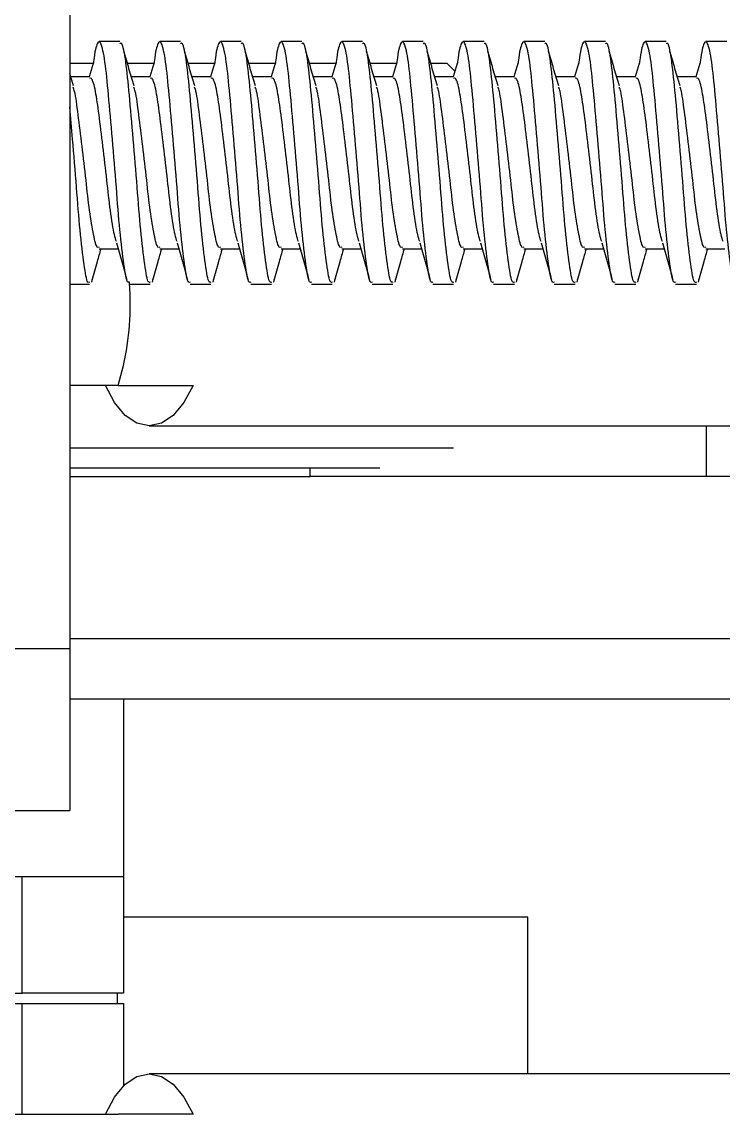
# Model space of a CAD drawing. Header units: millimetres. Extents: x -2889 to 8174, y 2447 to 8478.
# Drawn here: x 1619.6 to 1623.07, y 3375.87 to 3381.26 of the extents above; entities that cross this region are included whole.
import ezdxf

# ---------------------------------------------------------------- set-up
doc = ezdxf.new("R2010")
doc.units = ezdxf.units.MM

msp = doc.modelspace()

# ---------------------------------------------------------------- linework, layer by layer
at = {"color": 7, "linetype": 'Continuous', "lineweight": 25}
for p, q in [((1619.8347, 3381.7655), (1619.8347, 3378.1655)), ((1620.0831, 3381.1655), (1619.98, 3381.1655)), ((1620.3831, 3381.1655), (1620.28, 3381.1655)), ((1620.6831, 3381.1655), (1620.58, 3381.1655)), ((1620.9831, 3381.1655), (1620.88, 3381.1655)), ((1621.2831, 3381.1655), (1621.18, 3381.1655)), ((1621.5831, 3381.1655), (1621.48, 3381.1655)), ((1621.8831, 3381.1655), (1621.78, 3381.1655)), ((1622.1831, 3381.1655), (1622.08, 3381.1655)), ((1622.4831, 3381.1655), (1622.38, 3381.1655)), ((1622.7831, 3381.1655), (1622.68, 3381.1655)), ((1623.0831, 3381.1655), (1622.98, 3381.1655)), ((1619.8347, 3381.0575), (1619.9515, 3381.0575)), ((1619.951, 3381.056), (1619.9304, 3380.9905)), ((1620.1198, 3381.0575), (1620.2515, 3381.0575)), ((1620.251, 3381.056), (1620.2304, 3380.9905)), ((1620.4198, 3381.0575), (1620.5515, 3381.0575)), ((1620.551, 3381.056), (1620.5304, 3380.9905)), ((1620.7198, 3381.0575), (1620.8515, 3381.0575)), ((1620.851, 3381.056), (1620.8304, 3380.9905)), ((1621.0198, 3381.0575), (1621.1515, 3381.0575)), ((1621.151, 3381.056), (1621.1304, 3380.9905)), ((1621.3198, 3381.0575), (1621.4515, 3381.0575)), ((1621.451, 3381.056), (1621.4304, 3380.9905)), ((1621.6198, 3381.0575), (1621.6999, 3381.0575)), ((1621.6999, 3381.0575), (1621.7391, 3381.0182)), ((1621.751, 3381.056), (1621.7304, 3380.9905)), ((1622.051, 3381.056), (1622.0304, 3380.9905)), ((1622.351, 3381.056), (1622.3304, 3380.9905)), ((1622.651, 3381.056), (1622.6304, 3380.9905)), ((1622.951, 3381.056), (1622.9304, 3380.9905)), ((1619.8525, 3380.9458), (1619.8347, 3381.0064)), ((1619.9331, 3380.9905), (1619.8394, 3380.9905)), ((1620.2331, 3380.9905), (1620.1394, 3380.9905)), ((1620.5331, 3380.9905), (1620.4394, 3380.9905)), ((1620.8331, 3380.9905), (1620.7394, 3380.9905)), ((1621.1331, 3380.9905), (1621.0394, 3380.9905)), ((1621.4331, 3380.9905), (1621.3394, 3380.9905)), ((1621.7331, 3380.9905), (1621.6394, 3380.9905)), ((1622.0331, 3380.9905), (1621.9394, 3380.9905)), ((1622.3331, 3380.9905), (1622.2394, 3380.9905)), ((1622.6331, 3380.9905), (1622.5394, 3380.9905)), ((1622.9331, 3380.9905), (1622.8394, 3380.9905)), ((1619.98, 3380.1405), (1620.0742, 3380.1405)), ((1620.28, 3380.1405), (1620.3742, 3380.1405)), ((1620.58, 3380.1405), (1620.6742, 3380.1405)), ((1620.88, 3380.1405), (1620.9742, 3380.1405)), ((1621.18, 3380.1405), (1621.2742, 3380.1405)), ((1621.48, 3380.1405), (1621.5742, 3380.1405)), ((1621.78, 3380.1405), (1621.8742, 3380.1405)), ((1622.08, 3380.1405), (1622.1742, 3380.1405)), ((1622.38, 3380.1405), (1622.4742, 3380.1405)), ((1622.68, 3380.1405), (1622.7742, 3380.1405)), ((1622.98, 3380.1405), (1623.0742, 3380.1405)), ((1619.8347, 3379.9655), (1619.9331, 3379.9655)), ((1619.946, 3379.9942), (1619.9422, 3379.9767)), ((1620.13, 3379.9655), (1620.2331, 3379.9655)), ((1620.246, 3379.9942), (1620.2422, 3379.9767)), ((1620.43, 3379.9655), (1620.5331, 3379.9655)), ((1620.546, 3379.9942), (1620.5422, 3379.9767)), ((1620.73, 3379.9655), (1620.8331, 3379.9655)), ((1620.846, 3379.9942), (1620.8422, 3379.9767)), ((1621.03, 3379.9655), (1621.1331, 3379.9655)), ((1621.146, 3379.9942), (1621.1422, 3379.9767)), ((1621.33, 3379.9655), (1621.4331, 3379.9655)), ((1621.446, 3379.9942), (1621.4422, 3379.9767)), ((1621.63, 3379.9655), (1621.7331, 3379.9655)), ((1621.746, 3379.9942), (1621.7422, 3379.9767)), ((1621.93, 3379.9655), (1622.0331, 3379.9655)), ((1622.046, 3379.9942), (1622.0422, 3379.9767)), ((1622.23, 3379.9655), (1622.3331, 3379.9655)), ((1622.346, 3379.9942), (1622.3422, 3379.9767)), ((1622.53, 3379.9655), (1622.6331, 3379.9655)), ((1622.646, 3379.9942), (1622.6422, 3379.9767)), ((1622.83, 3379.9655), (1622.9331, 3379.9655)), ((1622.946, 3379.9942), (1622.9422, 3379.9767)), ((1620.0735, 3379.4655), (1619.8347, 3379.4655)), ((1620.0735, 3379.4655), (1620.4442, 3379.4655)), ((1620.2276, 3379.2655), (1625.6739, 3379.2655)), ((1619.8347, 3379.1575), (1621.7324, 3379.1575)), ((1621.3674, 3379.0575), (1619.8347, 3379.0575)), ((1619.8347, 3379.0155), (1621.0239, 3379.0155)), ((1622.9834, 3379.0155), (1621.0239, 3379.0155)), ((1623.4733, 3379.0155), (1622.9834, 3379.0155)), ((1619.8347, 3378.2155), (1624.3239, 3378.2155)), ((1619.5347, 3378.1655), (1619.8347, 3378.1655)), ((1619.8347, 3378.1655), (1619.8347, 3377.3655)), ((1624.7239, 3377.9155), (1619.8347, 3377.9155)), ((1620.0999, 3377.9155), (1620.0999, 3377.038)), ((1619.5347, 3377.3655), (1619.8347, 3377.3655)), ((1620.0999, 3377.038), (1619.4385, 3377.038)), ((1619.5999, 3376.463), (1619.5999, 3377.038)), ((1620.0999, 3377.038), (1620.0999, 3376.463)), ((1622.0999, 3376.838), (1620.0999, 3376.838)), ((1622.0999, 3376.0655), (1622.0999, 3376.838)), ((1619.4385, 3376.463), (1619.5999, 3376.463)), ((1620.0999, 3376.463), (1619.5999, 3376.463)), ((1620.0699, 3376.463), (1620.0699, 3376.413)), ((1619.4385, 3376.413), (1619.5999, 3376.413)), ((1619.5999, 3376.413), (1620.0999, 3376.413)), ((1620.0999, 3376.413), (1620.0999, 3376.0045)), ((1643.0602, 3376.0655), (1620.2276, 3376.0655)), ((1619.4385, 3375.8655), (1620.0735, 3375.8655)), ((1620.4442, 3375.8655), (1620.0735, 3375.8655))]:
    msp.add_line(p, q, dxfattribs=at)
at = {"color": 8, "linetype": 'Continuous', "lineweight": 25}
for p, q in [((1622.9834, 3379.0155), (1622.9834, 3379.2655)), ((1621.0239, 3379.0155), (1621.0239, 3379.0575)), ((1619.5999, 3375.8655), (1619.5999, 3376.413))]:
    msp.add_line(p, q, dxfattribs=at)
at = {"color": 7, "linetype": 'Continuous', "lineweight": 25, "flags": 128}
for points in [[(1620.4442, 3379.4655), (1620.399, 3379.381), (1620.3462, 3379.3178), (1620.2882, 3379.2787), (1620.2276, 3379.2655), (1620.1669, 3379.2787), (1620.1089, 3379.3178), (1620.0561, 3379.381), (1620.0109, 3379.4655)], [(1620.0109, 3375.8655), (1620.0561, 3375.95), (1620.1089, 3376.0132), (1620.1669, 3376.0523), (1620.2276, 3376.0655), (1620.2882, 3376.0523), (1620.3462, 3376.0132), (1620.399, 3375.95), (1620.4442, 3375.8655)]]:
    msp.add_lwpolyline(points, dxfattribs=at)
at = {"color": 7, "linetype": 'Continuous', "lineweight": 25}
for start, end in [(0, 4.8696), (342.7647, 0)]:
    msp.add_arc((1618.7841, 3379.8655), 1.35, start, end, dxfattribs=at)
for points, knots in [([(1620.13, 3379.9769), (1620.1269, 3379.9747), (1620.1177, 3379.9682), (1620.1027, 3380.0565), (1620.0822, 3380.2221), (1620.0653, 3380.4454), (1620.0457, 3380.6853), (1620.0262, 3380.9072), (1620.0093, 3381.077), (1619.9888, 3381.1706), (1619.9707, 3381.1644), (1619.9584, 3381.117), (1619.9514, 3381.0573), (1619.951, 3381.0531)], [0, 0, 0, 0, 0.052131, 0.155898, 0.262412, 0.364681, 0.470264, 0.575846, 0.678115, 0.784629, 0.888397, 0.992165, 1, 1, 1, 1]), ([(1620.2331, 3379.9769), (1620.23, 3379.9747), (1620.2208, 3379.9682), (1620.2058, 3380.0565), (1620.1853, 3380.2221), (1620.1684, 3380.4455), (1620.1489, 3380.6851), (1620.1293, 3380.9079), (1620.1124, 3381.0744), (1620.0952, 3381.163), (1620.0861, 3381.1563), (1620.0831, 3381.1541)], [0, 0, 0, 0, 0.062337, 0.186422, 0.31379, 0.436082, 0.562337, 0.688592, 0.810884, 0.938252, 1, 1, 1, 1]), ([(1620.43, 3379.9769), (1620.4269, 3379.9747), (1620.4177, 3379.9682), (1620.4027, 3380.0565), (1620.3822, 3380.2221), (1620.3653, 3380.4454), (1620.3457, 3380.6853), (1620.3262, 3380.9072), (1620.3093, 3381.077), (1620.2888, 3381.1706), (1620.2707, 3381.1644), (1620.2584, 3381.117), (1620.2514, 3381.0573), (1620.251, 3381.0531)], [0, 0, 0, 0, 0.052131, 0.155898, 0.262412, 0.364681, 0.470264, 0.575846, 0.678115, 0.784629, 0.888397, 0.992165, 1, 1, 1, 1]), ([(1620.5331, 3379.9769), (1620.53, 3379.9747), (1620.5208, 3379.9682), (1620.5058, 3380.0565), (1620.4853, 3380.2221), (1620.4684, 3380.4455), (1620.4489, 3380.6851), (1620.4293, 3380.9079), (1620.4124, 3381.0744), (1620.3952, 3381.163), (1620.3861, 3381.1563), (1620.3831, 3381.1541)], [0, 0, 0, 0, 0.062337, 0.186422, 0.31379, 0.436082, 0.562337, 0.688592, 0.810884, 0.938252, 1, 1, 1, 1]), ([(1620.73, 3379.9769), (1620.7269, 3379.9747), (1620.7177, 3379.9682), (1620.7027, 3380.0565), (1620.6822, 3380.2221), (1620.6653, 3380.4454), (1620.6457, 3380.6853), (1620.6262, 3380.9072), (1620.6093, 3381.077), (1620.5888, 3381.1706), (1620.5707, 3381.1644), (1620.5584, 3381.117), (1620.5514, 3381.0573), (1620.551, 3381.0531)], [0, 0, 0, 0, 0.052131, 0.155898, 0.262412, 0.364681, 0.470264, 0.575846, 0.678115, 0.784629, 0.888397, 0.992165, 1, 1, 1, 1]), ([(1620.8331, 3379.9769), (1620.83, 3379.9747), (1620.8208, 3379.9682), (1620.8058, 3380.0565), (1620.7853, 3380.2221), (1620.7684, 3380.4455), (1620.7489, 3380.6851), (1620.7293, 3380.9079), (1620.7124, 3381.0744), (1620.6952, 3381.163), (1620.6861, 3381.1563), (1620.6831, 3381.1541)], [0, 0, 0, 0, 0.062337, 0.186422, 0.31379, 0.436082, 0.562337, 0.688592, 0.810884, 0.938252, 1, 1, 1, 1]), ([(1621.03, 3379.9769), (1621.0269, 3379.9747), (1621.0177, 3379.9682), (1621.0027, 3380.0565), (1620.9822, 3380.2221), (1620.9653, 3380.4454), (1620.9457, 3380.6853), (1620.9262, 3380.9072), (1620.9093, 3381.077), (1620.8888, 3381.1706), (1620.8707, 3381.1644), (1620.8584, 3381.117), (1620.8514, 3381.0573), (1620.851, 3381.0531)], [0, 0, 0, 0, 0.052131, 0.155898, 0.262412, 0.364681, 0.470264, 0.575846, 0.678115, 0.784629, 0.888397, 0.992165, 1, 1, 1, 1]), ([(1621.1331, 3379.9769), (1621.13, 3379.9747), (1621.1208, 3379.9682), (1621.1058, 3380.0565), (1621.0853, 3380.2221), (1621.0684, 3380.4455), (1621.0489, 3380.6851), (1621.0293, 3380.9079), (1621.0124, 3381.0744), (1620.9952, 3381.163), (1620.9861, 3381.1563), (1620.9831, 3381.1541)], [0, 0, 0, 0, 0.062337, 0.186422, 0.31379, 0.436082, 0.562337, 0.688592, 0.810884, 0.938252, 1, 1, 1, 1]), ([(1621.33, 3379.9769), (1621.3269, 3379.9747), (1621.3177, 3379.9682), (1621.3027, 3380.0565), (1621.2822, 3380.2221), (1621.2653, 3380.4454), (1621.2457, 3380.6853), (1621.2262, 3380.9072), (1621.2093, 3381.077), (1621.1888, 3381.1706), (1621.1707, 3381.1644), (1621.1584, 3381.117), (1621.1514, 3381.0573), (1621.151, 3381.0531)], [0, 0, 0, 0, 0.052131, 0.155898, 0.262412, 0.364681, 0.470264, 0.575846, 0.678115, 0.784629, 0.888397, 0.992165, 1, 1, 1, 1]), ([(1621.4331, 3379.9769), (1621.43, 3379.9747), (1621.4208, 3379.9682), (1621.4058, 3380.0565), (1621.3853, 3380.2221), (1621.3684, 3380.4455), (1621.3489, 3380.6851), (1621.3293, 3380.9079), (1621.3124, 3381.0744), (1621.2952, 3381.163), (1621.2861, 3381.1563), (1621.2831, 3381.1541)], [0, 0, 0, 0, 0.062337, 0.186422, 0.31379, 0.436082, 0.562337, 0.688592, 0.810884, 0.938252, 1, 1, 1, 1]), ([(1621.63, 3379.9769), (1621.6269, 3379.9747), (1621.6177, 3379.9682), (1621.6027, 3380.0565), (1621.5822, 3380.2221), (1621.5653, 3380.4454), (1621.5457, 3380.6853), (1621.5262, 3380.9072), (1621.5093, 3381.077), (1621.4888, 3381.1706), (1621.4707, 3381.1644), (1621.4584, 3381.117), (1621.4514, 3381.0573), (1621.451, 3381.0531)], [0, 0, 0, 0, 0.052131, 0.155898, 0.262412, 0.364681, 0.470264, 0.575846, 0.678115, 0.784629, 0.888397, 0.992165, 1, 1, 1, 1]), ([(1621.7331, 3379.9769), (1621.73, 3379.9747), (1621.7208, 3379.9682), (1621.7058, 3380.0565), (1621.6853, 3380.2221), (1621.6684, 3380.4455), (1621.6489, 3380.6851), (1621.6293, 3380.9079), (1621.6124, 3381.0744), (1621.5952, 3381.163), (1621.5861, 3381.1563), (1621.5831, 3381.1541)], [0, 0, 0, 0, 0.062337, 0.186422, 0.31379, 0.436082, 0.562337, 0.688592, 0.810884, 0.938252, 1, 1, 1, 1]), ([(1621.93, 3379.9769), (1621.9269, 3379.9747), (1621.9177, 3379.9682), (1621.9027, 3380.0565), (1621.8822, 3380.2221), (1621.8653, 3380.4454), (1621.8457, 3380.6853), (1621.8262, 3380.9072), (1621.8093, 3381.077), (1621.7888, 3381.1706), (1621.7707, 3381.1644), (1621.7584, 3381.117), (1621.7514, 3381.0573), (1621.751, 3381.0531)], [0, 0, 0, 0, 0.052131, 0.155898, 0.262412, 0.364681, 0.470264, 0.575846, 0.678115, 0.784629, 0.888397, 0.992165, 1, 1, 1, 1]), ([(1622.0331, 3379.9769), (1622.03, 3379.9747), (1622.0208, 3379.9682), (1622.0058, 3380.0565), (1621.9853, 3380.2221), (1621.9684, 3380.4455), (1621.9489, 3380.6851), (1621.9293, 3380.9079), (1621.9124, 3381.0744), (1621.8952, 3381.163), (1621.8861, 3381.1563), (1621.8831, 3381.1541)], [0, 0, 0, 0, 0.062337, 0.186422, 0.31379, 0.436082, 0.562337, 0.688592, 0.810884, 0.938252, 1, 1, 1, 1]), ([(1622.23, 3379.9769), (1622.2269, 3379.9747), (1622.2177, 3379.9682), (1622.2027, 3380.0565), (1622.1822, 3380.2221), (1622.1653, 3380.4454), (1622.1457, 3380.6853), (1622.1262, 3380.9072), (1622.1093, 3381.077), (1622.0888, 3381.1706), (1622.0707, 3381.1644), (1622.0584, 3381.117), (1622.0514, 3381.0573), (1622.051, 3381.0531)], [0, 0, 0, 0, 0.052131, 0.155898, 0.262412, 0.364681, 0.470264, 0.575846, 0.678115, 0.784629, 0.888397, 0.992165, 1, 1, 1, 1]), ([(1622.3331, 3379.9769), (1622.33, 3379.9747), (1622.3208, 3379.9682), (1622.3058, 3380.0565), (1622.2853, 3380.2221), (1622.2684, 3380.4455), (1622.2489, 3380.6851), (1622.2293, 3380.9079), (1622.2124, 3381.0744), (1622.1952, 3381.163), (1622.1861, 3381.1563), (1622.1831, 3381.1541)], [0, 0, 0, 0, 0.062337, 0.186422, 0.31379, 0.436082, 0.562337, 0.688592, 0.810884, 0.938252, 1, 1, 1, 1]), ([(1622.53, 3379.9769), (1622.5269, 3379.9747), (1622.5177, 3379.9682), (1622.5027, 3380.0565), (1622.4822, 3380.2221), (1622.4653, 3380.4454), (1622.4457, 3380.6853), (1622.4262, 3380.9072), (1622.4093, 3381.077), (1622.3888, 3381.1706), (1622.3707, 3381.1644), (1622.3584, 3381.117), (1622.3514, 3381.0573), (1622.351, 3381.0531)], [0, 0, 0, 0, 0.052131, 0.155898, 0.262412, 0.364681, 0.470264, 0.575846, 0.678115, 0.784629, 0.888397, 0.992165, 1, 1, 1, 1]), ([(1622.6331, 3379.9769), (1622.63, 3379.9747), (1622.6208, 3379.9682), (1622.6058, 3380.0565), (1622.5853, 3380.2221), (1622.5684, 3380.4455), (1622.5489, 3380.6851), (1622.5293, 3380.9079), (1622.5124, 3381.0744), (1622.4952, 3381.163), (1622.4861, 3381.1563), (1622.4831, 3381.1541)], [0, 0, 0, 0, 0.0623372, 0.1864219, 0.3137902, 0.4360825, 0.5623372, 0.6885919, 0.8108842, 0.9382525, 1, 1, 1, 1]), ([(1622.83, 3379.9769), (1622.8269, 3379.9747), (1622.8177, 3379.9682), (1622.8027, 3380.0565), (1622.7822, 3380.2221), (1622.7653, 3380.4454), (1622.7457, 3380.6853), (1622.7262, 3380.9072), (1622.7093, 3381.077), (1622.6888, 3381.1706), (1622.6707, 3381.1644), (1622.6584, 3381.117), (1622.6514, 3381.0573), (1622.651, 3381.0531)], [0, 0, 0, 0, 0.052131, 0.155898, 0.262412, 0.364681, 0.470264, 0.575846, 0.678115, 0.784629, 0.888397, 0.992165, 1, 1, 1, 1]), ([(1622.9331, 3379.9769), (1622.93, 3379.9747), (1622.9208, 3379.9682), (1622.9058, 3380.0565), (1622.8853, 3380.2221), (1622.8684, 3380.4455), (1622.8489, 3380.6851), (1622.8293, 3380.9079), (1622.8124, 3381.0744), (1622.7952, 3381.163), (1622.7861, 3381.1563), (1622.7831, 3381.1541)], [0, 0, 0, 0, 0.062337, 0.186422, 0.31379, 0.436082, 0.562337, 0.688592, 0.810884, 0.938252, 1, 1, 1, 1]), ([(1623.13, 3379.9769), (1623.1269, 3379.9747), (1623.1177, 3379.9682), (1623.1027, 3380.0565), (1623.0822, 3380.2221), (1623.0653, 3380.4454), (1623.0457, 3380.6853), (1623.0262, 3380.9072), (1623.0093, 3381.077), (1622.9888, 3381.1706), (1622.9707, 3381.1644), (1622.9584, 3381.117), (1622.9514, 3381.0573), (1622.951, 3381.0531)], [0, 0, 0, 0, 0.052131, 0.155898, 0.262412, 0.364681, 0.470264, 0.575846, 0.678115, 0.784629, 0.888397, 0.992165, 1, 1, 1, 1]), ([(1620.1525, 3380.9458), (1620.1442, 3380.974), (1620.1275, 3381.0305), (1620.1109, 3381.0884), (1620.1026, 3381.1174)], [0, 0, 0, 0, 0.498811, 1, 1, 1, 1]), ([(1620.4525, 3380.9458), (1620.4442, 3380.974), (1620.4275, 3381.0305), (1620.4109, 3381.0884), (1620.4026, 3381.1174)], [0, 0, 0, 0, 0.498811, 1, 1, 1, 1]), ([(1620.7525, 3380.9458), (1620.7442, 3380.974), (1620.7275, 3381.0305), (1620.7109, 3381.0884), (1620.7026, 3381.1174)], [0, 0, 0, 0, 0.4988111, 1, 1, 1, 1]), ([(1621.0525, 3380.9458), (1621.0442, 3380.974), (1621.0275, 3381.0305), (1621.0109, 3381.0884), (1621.0026, 3381.1174)], [0, 0, 0, 0, 0.498811, 1, 1, 1, 1]), ([(1621.3525, 3380.9458), (1621.3442, 3380.974), (1621.3275, 3381.0305), (1621.3109, 3381.0884), (1621.3026, 3381.1174)], [0, 0, 0, 0, 0.498811, 1, 1, 1, 1]), ([(1621.6525, 3380.9458), (1621.6442, 3380.974), (1621.6275, 3381.0305), (1621.6109, 3381.0884), (1621.6026, 3381.1174)], [0, 0, 0, 0, 0.4988111, 1, 1, 1, 1]), ([(1621.9525, 3380.9458), (1621.9442, 3380.974), (1621.9275, 3381.0305), (1621.9109, 3381.0884), (1621.9026, 3381.1174)], [0, 0, 0, 0, 0.4988111, 1, 1, 1, 1]), ([(1622.2525, 3380.9458), (1622.2442, 3380.974), (1622.2275, 3381.0305), (1622.2109, 3381.0884), (1622.2026, 3381.1174)], [0, 0, 0, 0, 0.498811, 1, 1, 1, 1]), ([(1622.5525, 3380.9458), (1622.5442, 3380.974), (1622.5275, 3381.0305), (1622.5109, 3381.0884), (1622.5026, 3381.1174)], [0, 0, 0, 0, 0.4988111, 1, 1, 1, 1]), ([(1622.8525, 3380.9458), (1622.8442, 3380.974), (1622.8275, 3381.0305), (1622.8109, 3381.0884), (1622.8026, 3381.1174)], [0, 0, 0, 0, 0.4988111, 1, 1, 1, 1]), ([(1620.0657, 3380.1764), (1620.0624, 3380.1864), (1620.0529, 3380.2149), (1620.0353, 3380.3245), (1620.0184, 3380.4799), (1619.9989, 3380.6504), (1619.9793, 3380.808), (1619.9624, 3380.926), (1619.9452, 3380.9887), (1619.9361, 3380.984), (1619.9331, 3380.9824)], [0, 0, 0, 0, 0.078325, 0.222647, 0.361146, 0.504191, 0.647235, 0.785734, 0.930057, 1, 1, 1, 1]), ([(1620.3657, 3380.1764), (1620.3624, 3380.1864), (1620.3529, 3380.2149), (1620.3353, 3380.3245), (1620.3184, 3380.4799), (1620.2989, 3380.6504), (1620.2793, 3380.808), (1620.2624, 3380.926), (1620.2452, 3380.9887), (1620.2361, 3380.984), (1620.2331, 3380.9824)], [0, 0, 0, 0, 0.0783246, 0.2226472, 0.3611464, 0.5041906, 0.6472348, 0.7857341, 0.9300567, 1, 1, 1, 1]), ([(1620.6657, 3380.1764), (1620.6624, 3380.1864), (1620.6529, 3380.2149), (1620.6353, 3380.3245), (1620.6184, 3380.4799), (1620.5989, 3380.6504), (1620.5793, 3380.808), (1620.5624, 3380.926), (1620.5452, 3380.9887), (1620.5361, 3380.984), (1620.5331, 3380.9824)], [0, 0, 0, 0, 0.078325, 0.222647, 0.361146, 0.504191, 0.647235, 0.785734, 0.930057, 1, 1, 1, 1]), ([(1620.9657, 3380.1764), (1620.9624, 3380.1864), (1620.9529, 3380.2149), (1620.9353, 3380.3245), (1620.9184, 3380.4799), (1620.8989, 3380.6504), (1620.8793, 3380.808), (1620.8624, 3380.926), (1620.8452, 3380.9887), (1620.8361, 3380.984), (1620.8331, 3380.9824)], [0, 0, 0, 0, 0.078325, 0.222647, 0.361146, 0.504191, 0.647235, 0.785734, 0.930057, 1, 1, 1, 1]), ([(1621.2657, 3380.1764), (1621.2624, 3380.1864), (1621.2529, 3380.2149), (1621.2353, 3380.3245), (1621.2184, 3380.4799), (1621.1989, 3380.6504), (1621.1793, 3380.808), (1621.1624, 3380.926), (1621.1452, 3380.9887), (1621.1361, 3380.984), (1621.1331, 3380.9824)], [0, 0, 0, 0, 0.0783246, 0.2226472, 0.3611464, 0.5041906, 0.6472348, 0.7857341, 0.9300567, 1, 1, 1, 1]), ([(1621.5657, 3380.1764), (1621.5624, 3380.1864), (1621.5529, 3380.2149), (1621.5353, 3380.3245), (1621.5184, 3380.4799), (1621.4989, 3380.6504), (1621.4793, 3380.808), (1621.4624, 3380.926), (1621.4452, 3380.9887), (1621.4361, 3380.984), (1621.4331, 3380.9824)], [0, 0, 0, 0, 0.078325, 0.222647, 0.361146, 0.504191, 0.647235, 0.785734, 0.930057, 1, 1, 1, 1]), ([(1621.8657, 3380.1764), (1621.8624, 3380.1864), (1621.8529, 3380.2149), (1621.8353, 3380.3245), (1621.8184, 3380.4799), (1621.7989, 3380.6504), (1621.7793, 3380.808), (1621.7624, 3380.926), (1621.7452, 3380.9887), (1621.7361, 3380.984), (1621.7331, 3380.9824)], [0, 0, 0, 0, 0.078325, 0.222647, 0.361146, 0.504191, 0.647235, 0.785734, 0.930057, 1, 1, 1, 1]), ([(1622.1657, 3380.1764), (1622.1624, 3380.1864), (1622.1529, 3380.2149), (1622.1353, 3380.3245), (1622.1184, 3380.4799), (1622.0989, 3380.6504), (1622.0793, 3380.808), (1622.0624, 3380.926), (1622.0452, 3380.9887), (1622.0361, 3380.984), (1622.0331, 3380.9824)], [0, 0, 0, 0, 0.078325, 0.222647, 0.361146, 0.504191, 0.647235, 0.785734, 0.930057, 1, 1, 1, 1]), ([(1622.4657, 3380.1764), (1622.4624, 3380.1864), (1622.4529, 3380.2149), (1622.4353, 3380.3245), (1622.4184, 3380.4799), (1622.3989, 3380.6504), (1622.3793, 3380.808), (1622.3624, 3380.926), (1622.3452, 3380.9887), (1622.3361, 3380.984), (1622.3331, 3380.9824)], [0, 0, 0, 0, 0.078325, 0.222647, 0.361146, 0.504191, 0.647235, 0.785734, 0.930057, 1, 1, 1, 1]), ([(1622.7657, 3380.1764), (1622.7624, 3380.1864), (1622.7529, 3380.2149), (1622.7353, 3380.3245), (1622.7184, 3380.4799), (1622.6989, 3380.6504), (1622.6793, 3380.808), (1622.6624, 3380.926), (1622.6452, 3380.9887), (1622.6361, 3380.984), (1622.6331, 3380.9824)], [0, 0, 0, 0, 0.078325, 0.222647, 0.361146, 0.504191, 0.647235, 0.785734, 0.930057, 1, 1, 1, 1]), ([(1623.0657, 3380.1764), (1623.0624, 3380.1864), (1623.0529, 3380.2149), (1623.0353, 3380.3245), (1623.0184, 3380.4799), (1622.9989, 3380.6504), (1622.9793, 3380.808), (1622.9624, 3380.926), (1622.9452, 3380.9887), (1622.9361, 3380.984), (1622.9331, 3380.9824)], [0, 0, 0, 0, 0.078325, 0.222647, 0.361146, 0.504191, 0.647235, 0.785734, 0.930057, 1, 1, 1, 1]), ([(1619.98, 3380.1485), (1619.9769, 3380.147), (1619.9677, 3380.1424), (1619.9527, 3380.205), (1619.9322, 3380.3223), (1619.9153, 3380.4803), (1619.8958, 3380.6511), (1619.8761, 3380.8048), (1619.8632, 3380.9076), (1619.8546, 3380.9327), (1619.8523, 3380.9392)], [0, 0, 0, 0, 0.073065, 0.218505, 0.367843, 0.511156, 0.659172, 0.807188, 0.9505, 1, 1, 1, 1]), ([(1620.28, 3380.1485), (1620.2769, 3380.147), (1620.2677, 3380.1424), (1620.2527, 3380.205), (1620.2322, 3380.3223), (1620.2153, 3380.4803), (1620.1958, 3380.6511), (1620.1761, 3380.8048), (1620.1632, 3380.9076), (1620.1546, 3380.9327), (1620.1523, 3380.9392)], [0, 0, 0, 0, 0.073065, 0.218505, 0.367843, 0.511156, 0.659172, 0.807188, 0.9505, 1, 1, 1, 1]), ([(1620.58, 3380.1485), (1620.5769, 3380.147), (1620.5677, 3380.1424), (1620.5527, 3380.205), (1620.5322, 3380.3223), (1620.5153, 3380.4803), (1620.4958, 3380.6511), (1620.4761, 3380.8048), (1620.4632, 3380.9076), (1620.4546, 3380.9327), (1620.4523, 3380.9392)], [0, 0, 0, 0, 0.073065, 0.218505, 0.367843, 0.511156, 0.659172, 0.807188, 0.9505, 1, 1, 1, 1]), ([(1620.88, 3380.1485), (1620.8769, 3380.147), (1620.8677, 3380.1424), (1620.8527, 3380.205), (1620.8322, 3380.3223), (1620.8153, 3380.4803), (1620.7958, 3380.6511), (1620.7761, 3380.8048), (1620.7632, 3380.9076), (1620.7546, 3380.9327), (1620.7523, 3380.9392)], [0, 0, 0, 0, 0.073065, 0.218505, 0.367843, 0.511156, 0.659172, 0.807188, 0.9505, 1, 1, 1, 1]), ([(1621.18, 3380.1485), (1621.1769, 3380.147), (1621.1677, 3380.1424), (1621.1527, 3380.205), (1621.1322, 3380.3223), (1621.1153, 3380.4803), (1621.0958, 3380.6511), (1621.0761, 3380.8048), (1621.0632, 3380.9076), (1621.0546, 3380.9327), (1621.0523, 3380.9392)], [0, 0, 0, 0, 0.073065, 0.218505, 0.367843, 0.511156, 0.659172, 0.807188, 0.9505, 1, 1, 1, 1]), ([(1621.48, 3380.1485), (1621.4769, 3380.147), (1621.4677, 3380.1424), (1621.4527, 3380.205), (1621.4322, 3380.3223), (1621.4153, 3380.4803), (1621.3958, 3380.6511), (1621.3761, 3380.8048), (1621.3632, 3380.9076), (1621.3546, 3380.9327), (1621.3523, 3380.9392)], [0, 0, 0, 0, 0.073065, 0.218505, 0.367843, 0.511156, 0.659172, 0.807188, 0.9505, 1, 1, 1, 1]), ([(1621.78, 3380.1485), (1621.7769, 3380.147), (1621.7677, 3380.1424), (1621.7527, 3380.205), (1621.7322, 3380.3223), (1621.7153, 3380.4803), (1621.6958, 3380.6511), (1621.6761, 3380.8048), (1621.6632, 3380.9076), (1621.6546, 3380.9327), (1621.6523, 3380.9392)], [0, 0, 0, 0, 0.073065, 0.218505, 0.367843, 0.511156, 0.659172, 0.807188, 0.9505, 1, 1, 1, 1]), ([(1622.08, 3380.1485), (1622.0769, 3380.147), (1622.0677, 3380.1424), (1622.0527, 3380.205), (1622.0322, 3380.3223), (1622.0153, 3380.4803), (1621.9958, 3380.6511), (1621.9761, 3380.8048), (1621.9632, 3380.9076), (1621.9546, 3380.9327), (1621.9523, 3380.9392)], [0, 0, 0, 0, 0.073065, 0.218505, 0.367843, 0.511156, 0.659172, 0.807188, 0.9505, 1, 1, 1, 1]), ([(1622.38, 3380.1485), (1622.3769, 3380.147), (1622.3677, 3380.1424), (1622.3527, 3380.205), (1622.3322, 3380.3223), (1622.3153, 3380.4803), (1622.2958, 3380.6511), (1622.2761, 3380.8048), (1622.2632, 3380.9076), (1622.2546, 3380.9327), (1622.2523, 3380.9392)], [0, 0, 0, 0, 0.073065, 0.218505, 0.367843, 0.511156, 0.659172, 0.807188, 0.9505, 1, 1, 1, 1]), ([(1622.68, 3380.1485), (1622.6769, 3380.147), (1622.6677, 3380.1424), (1622.6527, 3380.205), (1622.6322, 3380.3223), (1622.6153, 3380.4803), (1622.5958, 3380.6511), (1622.5761, 3380.8048), (1622.5632, 3380.9076), (1622.5546, 3380.9327), (1622.5523, 3380.9392)], [0, 0, 0, 0, 0.073065, 0.218505, 0.367843, 0.511156, 0.659172, 0.807188, 0.9505, 1, 1, 1, 1]), ([(1622.98, 3380.1485), (1622.9769, 3380.147), (1622.9677, 3380.1424), (1622.9527, 3380.205), (1622.9322, 3380.3223), (1622.9153, 3380.4803), (1622.8958, 3380.6511), (1622.8761, 3380.8048), (1622.8632, 3380.9076), (1622.8546, 3380.9327), (1622.8523, 3380.9392)], [0, 0, 0, 0, 0.073065, 0.218505, 0.367843, 0.511156, 0.659172, 0.807188, 0.9505, 1, 1, 1, 1]), ([(1619.9331, 3379.9769), (1619.93, 3379.9747), (1619.9208, 3379.9682), (1619.9058, 3380.0564), (1619.8853, 3380.2224), (1619.8685, 3380.4445), (1619.8505, 3380.6666), (1619.8394, 3380.7901), (1619.8347, 3380.8423)], [0, 0, 0, 0, 0.0951888, 0.284666, 0.4791571, 0.6658972, 0.858688, 1, 1, 1, 1]), ([(1619.9457, 3379.9865), (1619.9544, 3380.0174), (1619.9689, 3380.0688), (1619.9837, 3380.12), (1619.9896, 3380.1405)], [0, 0, 0, 0, 0.600237, 1, 1, 1, 1]), ([(1620.0658, 3380.1698), (1620.0745, 3380.1396), (1620.092, 3380.0787), (1620.109, 3380.0175), (1620.1176, 3379.9867)], [0, 0, 0, 0, 0.496763, 1, 1, 1, 1]), ([(1620.2457, 3379.9865), (1620.2544, 3380.0174), (1620.2689, 3380.0688), (1620.2837, 3380.12), (1620.2896, 3380.1405)], [0, 0, 0, 0, 0.600237, 1, 1, 1, 1]), ([(1620.3658, 3380.1698), (1620.3745, 3380.1396), (1620.392, 3380.0787), (1620.409, 3380.0175), (1620.4176, 3379.9867)], [0, 0, 0, 0, 0.496763, 1, 1, 1, 1]), ([(1620.5457, 3379.9865), (1620.5544, 3380.0174), (1620.5689, 3380.0688), (1620.5837, 3380.12), (1620.5896, 3380.1405)], [0, 0, 0, 0, 0.600237, 1, 1, 1, 1]), ([(1620.6658, 3380.1698), (1620.6745, 3380.1396), (1620.692, 3380.0787), (1620.709, 3380.0175), (1620.7176, 3379.9867)], [0, 0, 0, 0, 0.496763, 1, 1, 1, 1]), ([(1620.8457, 3379.9865), (1620.8544, 3380.0174), (1620.8689, 3380.0688), (1620.8837, 3380.12), (1620.8896, 3380.1405)], [0, 0, 0, 0, 0.6002372, 1, 1, 1, 1]), ([(1620.9658, 3380.1698), (1620.9745, 3380.1396), (1620.992, 3380.0787), (1621.009, 3380.0175), (1621.0176, 3379.9867)], [0, 0, 0, 0, 0.496763, 1, 1, 1, 1]), ([(1621.1457, 3379.9865), (1621.1544, 3380.0174), (1621.1689, 3380.0688), (1621.1837, 3380.12), (1621.1896, 3380.1405)], [0, 0, 0, 0, 0.600237, 1, 1, 1, 1]), ([(1621.2658, 3380.1698), (1621.2745, 3380.1396), (1621.292, 3380.0787), (1621.309, 3380.0175), (1621.3176, 3379.9867)], [0, 0, 0, 0, 0.4967634, 1, 1, 1, 1]), ([(1621.4457, 3379.9865), (1621.4544, 3380.0174), (1621.4689, 3380.0688), (1621.4837, 3380.12), (1621.4896, 3380.1405)], [0, 0, 0, 0, 0.6002372, 1, 1, 1, 1]), ([(1621.5658, 3380.1698), (1621.5745, 3380.1396), (1621.592, 3380.0787), (1621.609, 3380.0175), (1621.6176, 3379.9867)], [0, 0, 0, 0, 0.4967634, 1, 1, 1, 1]), ([(1621.7457, 3379.9865), (1621.7544, 3380.0174), (1621.7689, 3380.0688), (1621.7837, 3380.12), (1621.7896, 3380.1405)], [0, 0, 0, 0, 0.600237, 1, 1, 1, 1]), ([(1621.8658, 3380.1698), (1621.8745, 3380.1396), (1621.892, 3380.0787), (1621.909, 3380.0175), (1621.9176, 3379.9867)], [0, 0, 0, 0, 0.4967634, 1, 1, 1, 1]), ([(1622.0457, 3379.9865), (1622.0544, 3380.0174), (1622.0689, 3380.0688), (1622.0837, 3380.12), (1622.0896, 3380.1405)], [0, 0, 0, 0, 0.600237, 1, 1, 1, 1]), ([(1622.1658, 3380.1698), (1622.1745, 3380.1396), (1622.192, 3380.0787), (1622.209, 3380.0175), (1622.2176, 3379.9867)], [0, 0, 0, 0, 0.4967634, 1, 1, 1, 1]), ([(1622.3457, 3379.9865), (1622.3544, 3380.0174), (1622.3689, 3380.0688), (1622.3837, 3380.12), (1622.3896, 3380.1405)], [0, 0, 0, 0, 0.600237, 1, 1, 1, 1]), ([(1622.4658, 3380.1698), (1622.4745, 3380.1396), (1622.492, 3380.0787), (1622.509, 3380.0175), (1622.5176, 3379.9867)], [0, 0, 0, 0, 0.496763, 1, 1, 1, 1]), ([(1622.6457, 3379.9865), (1622.6544, 3380.0174), (1622.6689, 3380.0688), (1622.6837, 3380.12), (1622.6896, 3380.1405)], [0, 0, 0, 0, 0.600237, 1, 1, 1, 1]), ([(1622.7658, 3380.1698), (1622.7745, 3380.1396), (1622.792, 3380.0787), (1622.809, 3380.0175), (1622.8176, 3379.9867)], [0, 0, 0, 0, 0.496763, 1, 1, 1, 1]), ([(1622.9457, 3379.9865), (1622.9544, 3380.0174), (1622.9689, 3380.0688), (1622.9837, 3380.12), (1622.9896, 3380.1405)], [0, 0, 0, 0, 0.6002372, 1, 1, 1, 1])]:
    msp.add_open_spline(points, degree=3, knots=knots, dxfattribs=at)

doc.saveas('drawing.dxf')
